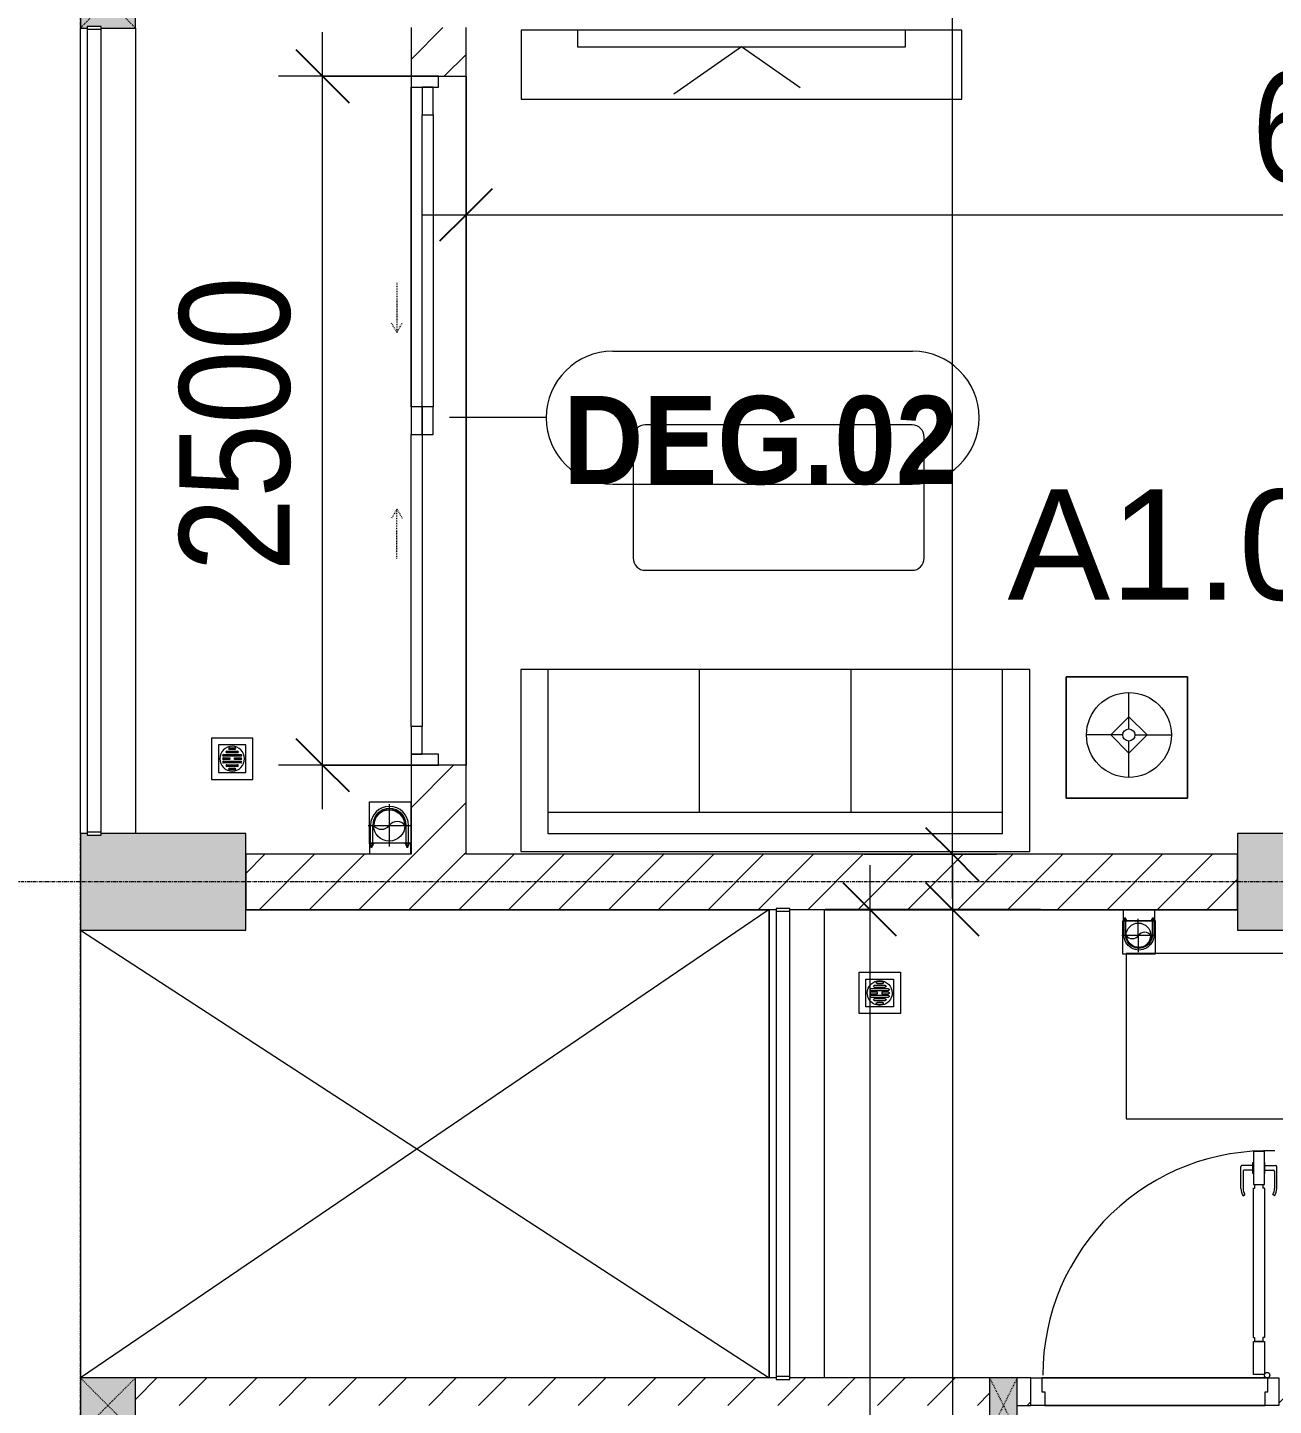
# Model space of a CAD drawing. Header units: millimetres. Extents: x 1591 to 239055, y -15958 to 83255.
# Drawn here: x 129341 to 133862, y 59837 to 64837 of the extents above; entities that cross this region are included whole.
import ezdxf

# ---------------------------------------------------------------- set-up
doc = ezdxf.new("R2010")
doc.units = ezdxf.units.MM
for name, pattern in [('Dash', [6, 3, -3]), ('Grid Line', [22.225, 12.7, -3.175, 3.175, -3.175]), ('IMPORT-CENTER _2_', [40.64, 25.4, -5.08, 5.08, -5.08])]:
    doc.linetypes.add(name, pattern=pattern)
for name, color, linetype, lineweight in [('0-1', 250, 'Continuous', 5), ('A-ANNO-DIMS', 211, 'Continuous', 9), ('A-ANNO-DIMS-160', 211, 'Continuous', 9), ('A-AREA-IDEN', 2, 'Continuous', 9), ('A-DETL-GENF-1', 9, 'Continuous', 9), ('A-DETL-THIN-1', 151, 'Continuous', 9), ('A-DOOR', 31, 'Continuous', 9), ('A-DOOR-1', 254, 'Continuous', 9), ('A-DOOR-2', 9, 'Continuous', 9), ('A-DOOR-FRAM', 31, 'Continuous', 9), ('A-DOOR-HDLN', 31, 'Dash', 9), ('A-DOOR-IDEN', 31, 'Continuous', 9), ('A-FLOR-1', 7, 'Continuous', 9), ('A-FLOR-2', 9, 'Continuous', 9), ('A-FLOR-HRAL', 11, 'Continuous', 9), ('A-FLOR-HRAL-1', 254, 'Continuous', 9), ('A-FLOR-HRAL-2', 9, 'Continuous', 9), ('A-WALL', 113, 'Continuous', 9), ('A-WALL-1', 253, 'Continuous', 18), ('A-WALL-2', 9, 'Continuous', 9), ('A-WALL-3', 113, 'Continuous', 18), ('A-WALL-PATT-1', 10, 'Continuous', 9), ('A-WALL-PATT-2', 111, 'Continuous', 9), ('G-IMPT', 8, 'Continuous', 9), ('G-IMPT-1', 254, 'Continuous', 9), ('G-IMPT-2', 8, 'IMPORT-CENTER _2_', 9), ('I-FURN', 30, 'Continuous', 9), ('I-FURN-1', 254, 'Continuous', 9), ('M-EQPM', 50, 'Continuous', 9), ('S-COLS', 52, 'Continuous', 9), ('S-COLS-1', 52, 'Continuous', 5), ('S-COLS-2', 250, 'Continuous', 18), ('S-COLS-3', 254, 'Continuous', 9), ('S-COLS-4', 253, 'Continuous', 18), ('S-COLS-5', 52, 'Continuous', 18), ('S-COLS-HDLN', 52, 'Dash', 9), ('S-COLS-HDLN-1', 9, 'Dash', 9), ('S-GRID-1', 1, 'Grid Line', 9)]:
    doc.layers.add(name, color=color, linetype=linetype, lineweight=lineweight)
doc.styles.add('Arial_13', font='arial_0.ttf', dxfattribs={"height": 400})
doc.styles.add('Arial_B_5', font='arialbd_0.ttf', dxfattribs={"width": 0.9, "height": 320})
doc.styles.add('UTM Avo', font='UTM Avo.ttf', dxfattribs={"width": 0.9, "height": 400})
doc.dimstyles.new('1_Dim_chi_tiet_2_5', dxfattribs={"dimscale": 304.8, "dimtxt": 399.720379, "dimasz": 0.629921, "dimexe": 0.524934, "dimexo": 0.0625, "dimgap": 0.052493, "dimtad": 1, "dimdec": 0, "dimrnd": 5, "dimzin": 0, "dimdsep": 46, "dimtxsty": 'UTM Avo', "dimblk1": 'OBLIQUE', "dimblk2": 'OBLIQUE', "dimsah": 1, "dimcen": 0.09, "dimdle": 0.524934, "dimazin": 0, "dimtfac": 1, "dimtdec": 4, "dimtix": 1, "dimtmove": 0, "dimatfit": 3, "dimfxl": 1.049869, "dimfxlon": 1, "dimtvp": 1, "dimtolj": 1, "dimtzin": 0, "dimarcsym": 2})
doc.dimstyles.new('1_Dim_chi_tiet_2_5_1', dxfattribs={"dimscale": 304.8, "dimtxt": 399.720379, "dimasz": 0.629921, "dimexe": 0.524934, "dimexo": 0.0625, "dimgap": 0.052493, "dimtad": 1, "dimdec": 0, "dimrnd": 5, "dimzin": 0, "dimdsep": 46, "dimtxsty": 'UTM Avo', "dimblk1": 'OBLIQUE', "dimblk2": 'OBLIQUE', "dimsah": 1, "dimcen": 0.09, "dimdle": 0.524934, "dimazin": 0, "dimtfac": 1, "dimtdec": 4, "dimtix": 1, "dimtmove": 0, "dimatfit": 3, "dimfxl": 1.049869, "dimfxlon": 1, "dimtvp": 1, "dimtolj": 1, "dimtzin": 0, "dimarcsym": 2})
pattern_1 = [(45, (0, 0), (-90.50967, 90.50967), [])]
pattern_2 = [(45, (95879.7, 0), (-90.50967, 90.50967), [])]

# ---------------------------------------------------------------- blocks, each defined once
blk = doc.blocks.new('NCV_TKTC_KET CAU_rvt-1-TKCS_MB TẦNG 6-8')
at = {"layer": 'S-COLS-1'}
for points in [[(33652.6, 61561.9), (34252.6, 61561.9), (34252.6, 61911.9), (33727.6, 61911.9), (33727.6, 61906.9), (33677.6, 61906.9), (33677.6, 61911.9), (33652.6, 61911.9), (33652.6, 61714.5)], [(37852.6, 61561.9), (38852.6, 61561.9), (38852.6, 61911.9), (37852.6, 61911.9), (37852.6, 61714.5)]]:
    blk.add_hatch(color=256, dxfattribs=at).paths.add_polyline_path(points)
at = {"layer": 'A-FLOR-1'}
for p, q in [((34252.6, 61635.3), (36152.6, 61635.3)), ((36152.5, 61635.3), (36152.5, 59936.9)), ((36352.6, 61635.3), (37852.6, 61635.3))]:
    blk.add_line(p, q, dxfattribs=at)
at = {"layer": 'S-COLS-2'}
for p, q in [((33677.6, 61911.9), (33652.6, 61911.9)), ((33652.6, 61911.9), (33652.6, 61561.9)), ((34252.6, 61911.9), (33727.6, 61911.9)), ((34252.6, 61561.9), (34252.6, 61911.9)), ((38852.6, 61911.9), (37852.6, 61911.9)), ((37852.6, 61911.9), (37852.6, 61561.9)), ((33652.6, 61561.9), (34252.6, 61561.9)), ((37852.6, 61561.9), (38852.6, 61561.9))]:
    blk.add_line(p, q, dxfattribs=at)
blk = doc.blocks.new('LOBBY_SOFA_1 - LOBBY_SOFA_1-901220-TKCS_MB TẦNG 6-8')
at = {"layer": 'I-FURN'}
for p, q in [((-2556, 0), (-2556, -660)), ((-708, 0), (-2556, 0)), ((-708, -660), (-708, 0)), ((-2457, -66), (-2457, -660)), ((-807, -66), (-2457, -66)), ((-807, -660), (-807, -66)), ((-807, -143), (-2457, -143)), ((-1907, -143), (-1907, -660)), ((-1357, -143), (-1357, -660)), ((-3128.2, -193.5), (-2688.2, -193.5)), ((-3128.2, -633.5), (-3128.2, -193.5)), ((-2688.2, -193.5), (-2688.2, -633.5)), ((-2915.4, -269), (-2915.4, -401)), ((-2915.4, -357), (-2981.4, -423)), ((-2849.4, -423), (-2915.4, -357)), ((-2937.4, -423), (-3069.4, -423)), ((-2981.4, -423), (-2915.4, -489)), ((-2915.4, -489), (-2849.4, -423)), ((-2915.4, -445), (-2915.4, -577)), ((-2893.4, -423), (-2761.4, -423)), ((-2688.2, -633.5), (-3128.2, -633.5)), ((-2556, -660), (-708, -660)), ((-1160.3, -1020.5), (-2128.3, -1020.5)), ((-2172.3, -1064.5), (-2172.3, -1504.5)), ((-1116.3, -1504.5), (-1116.3, -1064.5)), ((-2128.3, -1548.5), (-1160.3, -1548.5))]:
    blk.add_line(p, q, dxfattribs=at)
for radius in [154, 22]:
    blk.add_circle((-2915.4, -423), radius, dxfattribs=at)
for centre, start, end in [((-2128.3, -1064.5), 90, 180), ((-1160.3, -1064.5), 0, 90), ((-2128.3, -1504.5), 180, 270), ((-1160.3, -1504.5), 270, 0)]:
    blk.add_arc(centre, 44, start, end, dxfattribs=at)
at = {"layer": 'I-FURN-1'}
for p, q in [((-708, 0), (-2556, 0)), ((-2556, 0), (-2556, -660)), ((-708, -660), (-708, 0)), ((-2688.2, -193.5), (-3128.2, -193.5)), ((-3128.2, -193.5), (-3128.2, -633.5)), ((-2688.2, -633.5), (-2688.2, -193.5)), ((-3128.2, -633.5), (-2688.2, -633.5)), ((-2556, -660), (-708, -660)), ((-1160.3, -1020.5), (-2128.3, -1020.5)), ((-2172.3, -1064.5), (-2172.3, -1504.5)), ((-1116.3, -1504.5), (-1116.3, -1064.5)), ((-2128.3, -1548.5), (-1160.3, -1548.5))]:
    blk.add_line(p, q, dxfattribs=at)
for centre, start, end in [((-2128.3, -1064.5), 90, 180), ((-1160.3, -1064.5), 0, 90), ((-2128.3, -1504.5), 180, 270), ((-1160.3, -1504.5), 270, 0)]:
    blk.add_arc(centre, 44, start, end, dxfattribs=at)
blk = doc.blocks.new('RES_BAN AN - RES_BAN AN-901223-TKCS_MB TẦNG 6-8')
at = {"layer": 'I-FURN-1'}
for p, q in [((1600, 0), (0, 0)), ((0, 0), (0, -250)), ((1600, -250), (1600, 0)), ((0, -250), (1600, -250))]:
    blk.add_line(p, q, dxfattribs=at)
blk = doc.blocks.new('KE TIVI-2 - KE TIVI-2-885819-TKCS_MB TẦNG 6-8')
at = {"layer": 'I-FURN-1'}
for p, q in [((-595.6, 0), (-595.6, -60)), ((595.6, 0), (-595.6, 0)), ((595.6, -60), (595.6, 0)), ((-595.6, -60), (595.6, -60)), ((0, -60), (-245.7, -232.1)), ((213, -209.1), (0, -60))]:
    blk.add_line(p, q, dxfattribs=at)
blk = doc.blocks.new('MAY GIAT - MAY GIAT_dwg-348053-TKCS_MB TẦNG 6-8')
at = {"layer": 'G-IMPT-1', "flags": 128}
blk.add_lwpolyline([(5, 596.6), (5, 2.3), (605, 2.3), (605, 596.6)], close=True, dxfattribs=at)
blk = doc.blocks.new('MAY GIAT - MAY GIAT-348233-TKCS_MB TẦNG 6-8')
at = {"layer": 'I-FURN-1'}
for p, q in [((5, 596.6), (5, 2.3)), ((605, 596.6), (5, 596.6)), ((605, 2.3), (605, 596.6)), ((5, 2.3), (605, 2.3))]:
    blk.add_line(p, q, dxfattribs=at)
blk.add_blockref('MAY GIAT - MAY GIAT_dwg-348053-TKCS_MB TẦNG 6-8', (0, 0))
blk = doc.blocks.new('Railing - 50 x 10mm-901205-TKCS_MB TẦNG 6-8')
at = {"layer": 'A-FLOR-HRAL-2'}
for p, q in [((25, 5), (-25, 5)), ((-25, 5), (-25, -5)), ((25, -5), (25, 5)), ((-25, -5), (25, -5))]:
    blk.add_line(p, q, dxfattribs=at)
blk = doc.blocks.new('Railing - Railing-999711-TKCS_MB TẦNG 6-8')
at = {"layer": 'A-FLOR-HRAL-2'}
for p, q in [((13269.1, 52369.6), (13269.1, 50680.8)), ((13319.1, 50680.8), (13319.1, 52369.6))]:
    blk.add_line(p, q, dxfattribs=at)
for p in [(13294.1, 52374.6), (13294.1, 50675.8)]:
    blk.add_blockref('Railing - 50 x 10mm-901205-TKCS_MB TẦNG 6-8', p)
blk = doc.blocks.new('DOOR_CW_01 CANH MO-PANEL KINH - DIG_01-900x2200-CỬA NHÔM KÍNH-901215-TKCS_MB TẦNG 6-8')
at = {"layer": 'A-DETL-GENF-1'}
for p, q in [((-397, -182), (-397, -62)), ((-397, -62), (-357, -62)), ((-357, -62), (-357, -182)), ((-357, -182), (-397, -182)), ((-397, -196), (-391, -196)), ((-397, -738), (-397, -196)), ((-391, -196), (-391, -182)), ((-391, -182), (-363, -182)), ((-363, -182), (-363, -196)), ((-357, -196), (-363, -196)), ((-357, -196), (-357, -738)), ((-442, -737), (-442, -816.5)), ((-434, -799.5), (-434, -737)), ((-433.9, -711.2), (-427.3, -715.8)), ((-397, -738), (-391, -738)), ((-391, -752), (-391, -738)), ((-357, -738), (-363, -738)), ((-363, -738), (-363, -752)), ((-320.1, -711.2), (-326.7, -715.8)), ((-320, -799.5), (-320, -737)), ((-312, -737), (-312, -816.5)), ((-399, -792.2), (-399, -831.8)), ((-397, -792.2), (-399, -792.2)), ((-357, -752), (-397, -752)), ((-397, -752), (-397, -872)), ((-397, -792.2), (-397, -831.8)), ((-363, -752), (-391, -752)), ((-357, -872), (-357, -752)), ((-357, -792.2), (-357, -831.8)), ((-357, -792.2), (-355, -792.2)), ((-355, -792.2), (-355, -831.8)), ((-399, -820.5), (-438, -820.5)), ((-399, -803.5), (-430, -803.5)), ((-399, -831.8), (-397, -831.8)), ((-355, -831.8), (-357, -831.8)), ((-355, -803.5), (-324, -803.5)), ((-355, -820.5), (-316, -820.5)), ((-397, -872), (-357, -872))]:
    blk.add_line(p, q, dxfattribs=at)
blk.add_circle((-407, -60), 10, dxfattribs=at)
for centre, radius, start, end in [((-407, -60), 814, 268, 0), ((-397, -737), 45, 145, 180), ((-397, -737), 37, 145, 180), ((-357, -737), 37, 0, 35), ((-357, -737), 45, 360, 35), ((-430, -799.5), 4, 180, 270), ((-324, -799.5), 4, 270, 0), ((-438, -816.5), 4, 180, 270), ((-316, -816.5), 4, 270, 0)]:
    blk.add_arc(centre, radius, start, end, dxfattribs=at)
at = {"layer": 'A-DOOR-2'}
for p, q in [((-450, -50), (-450, 50)), ((-450, 50), (-400, 50)), ((400, 50), (450, 50)), ((450, 50), (450, -50)), ((-400, 50), (-400, 0)), ((400, 0), (400, 50)), ((-410, 0), (-410, -50)), ((-400, 0), (-410, 0)), ((410, 0), (400, 0)), ((410, -50), (410, 0)), ((-410, -50), (-450, -50)), ((-407, -50), (-382, -50)), ((450, -50), (410, -50))]:
    blk.add_line(p, q, dxfattribs=at)
blk = doc.blocks.new('G1_SOF - BO TRU - 100x200-745959-TKCS_MB TẦNG 6-8')
at = {"layer": 'S-COLS'}
blk.add_hatch(color=256, dxfattribs=at).paths.add_polyline_path([(-50, 100), (-50, -100), (50, -100), (50, 100)])
at = {"layer": 'S-COLS-4'}
for p, q in [((50, 100), (-50, 100)), ((-50, 100), (-50, -100)), ((50, -100), (50, 100)), ((-50, -100), (50, -100))]:
    blk.add_line(p, q, dxfattribs=at)
at = {"layer": 'S-COLS-HDLN-1'}
for p, q in [((50, 100), (-50, -100)), ((-50, 100), (50, -100))]:
    blk.add_line(p, q, dxfattribs=at)
blk = doc.blocks.new('NCV_TKTC_TANG 6 - 8_rvt-2-TKCS_MB TẦNG 6-8')
at = {"layer": 'A-WALL-PATT-1'}
h = blk.add_hatch(dxfattribs=at)
h.set_pattern_fill('FP_1', color=256, style=0, pattern_type=2)
h.set_pattern_definition(pattern_1)
h.paths.add_polyline_path([(36952.6, 59836.9), (36952.6, 59936.9), (36227.6, 59936.9), (36227.6, 59931.5), (36177.6, 59931.5), (36177.6, 59936.9), (33852.6, 59936.9), (33852.6, 59836.9), (36769.5, 59836.9)])
h = blk.add_hatch(dxfattribs=at)
h.set_pattern_fill('FP_1', color=256, style=0, pattern_type=2)
h.set_pattern_definition(pattern_1)
h.paths.add_polyline_path([(38052.6, 59836.9), (38052.6, 59936.9), (38002.6, 59936.9), (38002.6, 59836.9)])
h.paths.add_polyline_path([(37052.6, 59836.9), (37102.6, 59836.9), (37102.6, 59936.9), (37052.6, 59936.2)])
at = {"layer": 'A-FLOR-2'}
for p, q in [((35052.6, 64660.3), (35052.6, 62160.3)), ((35052.6, 62160.3), (35052.6, 64660.3)), ((34852.6, 64620.3), (34852.6, 63460.3)), ((37962.6, 59936.9), (37142.6, 59936.9)), ((37152.6, 59836.9), (37952.6, 59836.9))]:
    blk.add_line(p, q, dxfattribs=at)
at = {"layer": 'A-WALL-1'}
for p, q in [((36177.6, 59936.9), (33852.6, 59936.9)), ((36952.6, 59936.9), (36227.6, 59936.9)), ((37102.6, 59936.9), (37052.6, 59936.9)), ((37102.6, 59836.9), (37102.6, 59936.9)), ((37052.6, 59836.9), (37102.6, 59836.9))]:
    blk.add_line(p, q, dxfattribs=at)
at = {"layer": 'A-WALL-2'}
for p, q in [((36152.6, 59936.9), (36152.6, 61636.9)), ((36352.6, 61636.9), (36352.6, 59936.9)), ((37142.6, 59936.9), (37962.6, 59936.9)), ((37952.6, 59836.9), (37152.6, 59836.9))]:
    blk.add_line(p, q, dxfattribs=at)
at = {"layer": 'A-DOOR-1', "rotation": 180}
blk.add_blockref('DOOR_CW_01 CANH MO-PANEL KINH - DIG_01-900x2200-CỬA NHÔM KÍNH-901215-TKCS_MB TẦNG 6-8', (37552.6, 59886.9), dxfattribs=at)
at = {"layer": 'A-FLOR-HRAL-1'}
blk.add_blockref('Railing - Railing-999711-TKCS_MB TẦNG 6-8', (22908.5, 9260.7), dxfattribs=at)
at = {"layer": 'I-FURN-1'}
for name, p in [('RES_BAN AN - RES_BAN AN-901223-TKCS_MB TẦNG 6-8', (35252.2, 64826.9)), ('KE TIVI-2 - KE TIVI-2-885819-TKCS_MB TẦNG 6-8', (36052.2, 64826.9))]:
    blk.add_blockref(name, p, dxfattribs=at)
for name, p, rotation in [('LOBBY_SOFA_1 - LOBBY_SOFA_1-901220-TKCS_MB TẦNG 6-8', (34542.6, 61846.9), 180), ('MAY GIAT - MAY GIAT-348233-TKCS_MB TẦNG 6-8', (38044.8, 60871.5), 89.99999999999915)]:
    blk.add_blockref(name, p, dxfattribs=dict(at, rotation=rotation))
at = {"layer": 'S-COLS-3'}
blk.add_blockref('G1_SOF - BO TRU - 100x200-745959-TKCS_MB TẦNG 6-8', (37002.6, 59836.9), dxfattribs=at)
blk = doc.blocks.new('G1_SOF - BO TRU - 200x200-3056268-TKCS_MB TẦNG 6-8')
at = {"layer": 'S-COLS'}
blk.add_hatch(color=256, dxfattribs=at).paths.add_polyline_path([(100, -100), (100, 100), (-100, 100), (-100, -100)])
at = {"layer": 'S-COLS-5'}
for p, q in [((100, 100), (-100, 100)), ((-100, 100), (-100, -100)), ((100, -100), (100, 100)), ((-100, -100), (100, -100))]:
    blk.add_line(p, q, dxfattribs=at)
at = {"layer": 'S-COLS-HDLN'}
for p, q in [((100, 100), (-100, -100)), ((-100, 100), (100, -100))]:
    blk.add_line(p, q, dxfattribs=at)
blk = doc.blocks.new('G1_SOF - BO TRU - 200x200-V115-TKCS_MB TẦNG 6-8')
at = {"layer": 'S-COLS'}
blk.add_hatch(color=256, dxfattribs=at).paths.add_polyline_path([(-25, -100), (100, -100), (100, 100), (-100, 100), (-100, -100), (-75, -100), (-75, -94), (-25, -94)])
at = {"layer": 'S-COLS-5'}
for p, q in [((100, 100), (-100, 100)), ((-100, 100), (-100, -100)), ((100, -100), (100, 100)), ((-100, -100), (-75, -100)), ((-25, -100), (100, -100))]:
    blk.add_line(p, q, dxfattribs=at)
at = {"layer": 'S-COLS-HDLN'}
for p, q in [((100, 100), (-100, -100)), ((-100, 100), (100, -100))]:
    blk.add_line(p, q, dxfattribs=at)
blk = doc.blocks.new('TKTC_XREF_251221_MB TANG 2-7 - TKTC_XREF_260130_MB TANG 2-5_dwg_$cc-4746808-TKCS_MB TẦNG 6-8')
at = {"layer": 'G-IMPT-2'}
for p, q in [((0, -0.673), (0, 0.673)), ((-0.673, 0), (0.673, 0))]:
    blk.add_line(p, q, dxfattribs=at)
at = {"layer": 'M-EQPM'}
blk.add_circle((0, 0), 0.5, dxfattribs=at)
for centre, radius, start, end in [((0, 0), 0.5, 90, 270), ((0.188, 0.25), 0.313, 126.8699, 233.1301), ((-0.188, -0.25), 0.313, 306.8699, 53.1301)]:
    blk.add_arc(centre, radius, start, end, dxfattribs=at)
blk = doc.blocks.new('TKTC_XREF_251221_MB TANG 2-7 - TKTC_XREF_260130_MB TANG 2-5_dwg_CUM U_DN100-4746796-TKCS_MB TẦNG 6-8')
at = {"layer": 'G-IMPT'}
blk.add_hatch(color=256, dxfattribs=at).paths.add_polyline_path([(0, 61), (0, 57), (14.8, 55.1), (28.5, 49.4), (40.3, 40.3), (49.4, 28.5), (55.1, 14.8), (57, 0), (55.1, -14.8), (49.4, -28.5), (40.3, -40.3), (28.5, -49.4), (14.8, -55.1), (0, -57), (0, -61), (15.8, -58.9), (30.5, -52.8), (43.1, -43.1), (52.8, -30.5), (58.9, -15.8), (61, 0), (58.9, 15.8), (52.8, 30.5), (43.1, 43.1), (30.5, 52.8), (15.8, 58.9)])
for p, q in [((-79.1, 66.6), (-79.1, 63.4)), ((-76.6, 66.6), (-76.6, 63.4)), ((-74.6, 66.6), (-74.6, 63.4)), ((-72.7, 69.3), (-72.7, 60.7)), ((-66.9, 67.9), (-71.7, 67.9)), ((-66.9, 62.1), (-71.7, 62.1)), ((-65, 69), (0, 69)), ((-79.1, -63.4), (-79.1, -66.6)), ((-76.6, -63.4), (-76.6, -66.6)), ((-74.6, -63.4), (-74.6, -66.6)), ((-72.7, -60.7), (-72.7, -69.3)), ((-66.9, -62.1), (-71.7, -62.1)), ((-66.9, -67.9), (-71.7, -67.9)), ((-65, -69), (0, -69))]:
    blk.add_line(p, q, dxfattribs=at)
at = {"layer": 'G-IMPT', "flags": 128}
for points in [[(-72.7, 67.6), (-78.1, 67.6), (-78.1, 62.4), (-72.7, 62.4)], [(-71.7, 59.2), (-66.9, 59.2), (-66.9, 70.8), (-71.7, 70.8)], [(-66.9, 70.8), (-66.9, 72.7), (-65, 72.7), (-65, 57.3), (-66.9, 57.3), (-66.9, 59.2)], [(-65, 61), (0, 61), (0, 57)], [(-72.7, -62.4), (-78.1, -62.4), (-78.1, -67.6), (-72.7, -67.6)], [(-71.7, -70.8), (-66.9, -70.8), (-66.9, -59.2), (-71.7, -59.2)], [(-66.9, -59.2), (-66.9, -57.3), (-65, -57.3), (-65, -72.7), (-66.9, -72.7), (-66.9, -70.8)], [(-65, -61), (0, -61), (0, -57)]]:
    blk.add_lwpolyline(points, dxfattribs=at)
at = {"layer": 'G-IMPT'}
for centre, radius, start, end in [((-78.1, 66.6), 0.96, 90, 180), ((-78.1, 63.4), 0.96, 180, 270), ((-71.1, 69.3), 1.56, 112.6199, 247.3801), ((-67.9, 65), 4.8, 143.1301, 216.8699), ((-71.1, 60.7), 1.56, 112.6199, 247.3801), ((0, 0), 69, 270, 90), ((0, 0), 61, 270, 90), ((0, 0), 57, 270, 90), ((-78.1, -63.4), 0.96, 90, 180), ((-78.1, -66.6), 0.96, 180, 270), ((-71.1, -60.7), 1.56, 112.6199, 247.3801), ((-67.9, -65), 4.8, 143.1301, 216.8699), ((-71.1, -69.3), 1.56, 112.6199, 247.3801)]:
    blk.add_arc(centre, radius, start, end, dxfattribs=at)
blk = doc.blocks.new('TKTC_XREF_251221_MB TANG 2-7 - TKTC_XREF_260130_MB TANG 2-5_dwg_$cc-4746798-TKCS_MB TẦNG 6-8')
at = {"layer": 'G-IMPT-2'}
for p, q in [((0, -0.673), (0, 0.673)), ((-0.673, 0), (0.673, 0))]:
    blk.add_line(p, q, dxfattribs=at)
at = {"layer": 'M-EQPM'}
blk.add_circle((0, 0), 0.5, dxfattribs=at)
for centre, radius, start, end in [((0, 0), 0.5, 90, 270), ((0.188, 0.25), 0.313, 126.8699, 233.1301), ((-0.188, -0.25), 0.313, 306.8699, 53.1301)]:
    blk.add_arc(centre, radius, start, end, dxfattribs=at)
blk = doc.blocks.new('TKTC_XREF_251221_MB TANG 2-7 - TKTC_XREF_260130_MB TANG 2-5_dwg_CUM U_DN100-4746799-TKCS_MB TẦNG 6-8')
at = {"layer": 'G-IMPT'}
blk.add_hatch(color=256, dxfattribs=at).paths.add_polyline_path([(0, 61), (15.8, 58.9), (30.5, 52.8), (43.1, 43.1), (52.8, 30.5), (58.9, 15.8), (61, 0), (58.9, -15.8), (52.8, -30.5), (43.1, -43.1), (30.5, -52.8), (15.8, -58.9), (0, -61), (0, -57), (14.8, -55.1), (28.5, -49.4), (40.3, -40.3), (49.4, -28.5), (55.1, -14.8), (57, 0), (55.1, 14.8), (49.4, 28.5), (40.3, 40.3), (28.5, 49.4), (14.8, 55.1), (0, 57)])
for p, q in [((-79.1, 66.6), (-79.1, 63.4)), ((-76.6, 66.6), (-76.6, 63.4)), ((-74.6, 66.6), (-74.6, 63.4)), ((-72.7, 69.3), (-72.7, 60.7)), ((-66.9, 67.9), (-71.7, 67.9)), ((-65, 69), (0, 69)), ((-66.9, 62.1), (-71.7, 62.1)), ((-72.7, -60.7), (-72.7, -69.3)), ((-66.9, -62.1), (-71.7, -62.1)), ((-79.1, -63.4), (-79.1, -66.6)), ((-76.6, -63.4), (-76.6, -66.6)), ((-74.6, -63.4), (-74.6, -66.6)), ((-66.9, -67.9), (-71.7, -67.9)), ((-65, -69), (0, -69))]:
    blk.add_line(p, q, dxfattribs=at)
at = {"layer": 'G-IMPT', "flags": 128}
for points in [[(-72.7, 67.6), (-78.1, 67.6), (-78.1, 62.4), (-72.7, 62.4)], [(-71.7, 59.2), (-66.9, 59.2), (-66.9, 70.8), (-71.7, 70.8)], [(-66.9, 70.8), (-66.9, 72.7), (-65, 72.7), (-65, 57.3), (-66.9, 57.3), (-66.9, 59.2)], [(-65, 61), (0, 61), (0, 57)], [(-72.7, -62.4), (-78.1, -62.4), (-78.1, -67.6), (-72.7, -67.6)], [(-71.7, -70.8), (-66.9, -70.8), (-66.9, -59.2), (-71.7, -59.2)], [(-66.9, -59.2), (-66.9, -57.3), (-65, -57.3), (-65, -72.7), (-66.9, -72.7), (-66.9, -70.8)], [(-65, -61), (0, -61), (0, -57)]]:
    blk.add_lwpolyline(points, dxfattribs=at)
at = {"layer": 'G-IMPT'}
for centre, radius, start, end in [((-78.1, 66.6), 0.96, 90, 180), ((-78.1, 63.4), 0.96, 180, 270), ((-71.1, 69.3), 1.56, 112.61986, 247.38014), ((-67.9, 65), 4.8, 143.1301, 216.8699), ((0, 0), 69, 270, 90), ((-71.1, 60.7), 1.56, 112.61986, 247.38014), ((0, 0), 61, 270, 90), ((0, 0), 57, 270, 90), ((-78.1, -63.4), 0.96, 90, 180), ((-71.1, -60.7), 1.56, 112.61986, 247.38014), ((-67.9, -65), 4.8, 143.1301, 216.8699), ((-78.1, -66.6), 0.96, 180, 270), ((-71.1, -69.3), 1.56, 112.61986, 247.38014)]:
    blk.add_arc(centre, radius, start, end, dxfattribs=at)
blk = doc.blocks.new('TKTC_XREF_251221_MB TANG 2-7 - TKTC_XREF_260130_MB TANG 2-5_dwg_THU NUOC - THU NUOC-444531-TKCS_MB TẦNG 1-4746810-TKCS_MB TẦNG 6-8')
at = {"layer": 'G-IMPT'}
for p, q in [((-23.3, 10.8), (40.9, 10.8)), ((40.9, 4.8), (-23.3, 4.8)), ((-11, 23.3), (28.5, 23.3)), ((28.5, 17.3), (-11, 17.3)), ((-1.1, 35.6), (18.5, 35.6)), ((18.5, 29.6), (-1.1, 29.6)), ((-23.3, -13.6), (40.9, -13.6)), ((40.9, -19.6), (-23.3, -19.6)), ((-11, -26.1), (28.5, -26.1)), ((28.5, -32.1), (-11, -32.1)), ((-1.1, -38.5), (18.5, -38.5)), ((18.5, -44.5), (-1.1, -44.5))]:
    blk.add_line(p, q, dxfattribs=at)
at = {"layer": 'G-IMPT', "flags": 128}
for points in [[(83.7, -79.4), (83.7, 70.6), (-66.3, 70.6), (-66.3, -79.4)], [(58.7, -54.4), (58.7, 45.6), (-41.3, 45.6), (-41.3, -54.4)]]:
    blk.add_lwpolyline(points, close=True, dxfattribs=at)
for points in [[(-23.3, -1.2), (0.7, -1.2), (0.7, -7.2), (-23.3, -7.2)], [(40.9, -7.2), (16.7, -7.2), (16.7, -1.2), (40.9, -1.2)]]:
    blk.add_lwpolyline(points, dxfattribs=at)
at = {"layer": 'G-IMPT'}
for centre, radius, start, end in [((8.7, -4.4), 45, 360, 180), ((8.7, -4.4), 45, 360, 180), ((-23.3, 7.8), 3, 90, 270), ((-11, 20.3), 3, 90, 270), ((-1.1, 32.6), 3, 90, 270), ((18.5, 32.6), 3, 270, 90), ((28.5, 20.3), 3, 270, 90), ((40.9, 7.8), 3, 270, 90), ((8.7, -4.4), 45, 180, 360), ((8.7, -4.4), 45, 180, 360), ((-23.3, -4.2), 3, 90, 270), ((-23.3, -16.6), 3, 90, 270), ((-11, -29.1), 3, 90, 270), ((-1.1, -41.5), 3, 90, 270), ((18.5, -41.5), 3, 270, 90), ((28.5, -29.1), 3, 270, 90), ((40.9, -4.2), 3, 270, 90), ((40.9, -16.6), 3, 270, 90)]:
    blk.add_arc(centre, radius, start, end, dxfattribs=at)
blk = doc.blocks.new('TKTC_XREF_251221_MB TANG 2-7 - TKTC_XREF_260130_MB TANG 2-5_dwg_THU NUOC - THU NUOC-444531-TKCS_MB TẦNG 1-4746804-TKCS_MB TẦNG 6-8')
at = {"layer": 'G-IMPT'}
for p, q in [((-23.3, 10.8), (40.9, 10.8)), ((40.9, 4.8), (-23.3, 4.8)), ((-11, 23.3), (28.5, 23.3)), ((28.5, 17.3), (-11, 17.3)), ((-1.1, 35.6), (18.5, 35.6)), ((18.5, 29.6), (-1.1, 29.6)), ((-23.3, -13.6), (40.9, -13.6)), ((40.9, -19.6), (-23.3, -19.6)), ((-11, -26.1), (28.5, -26.1)), ((28.5, -32.1), (-11, -32.1)), ((-1.1, -38.5), (18.5, -38.5)), ((18.5, -44.5), (-1.1, -44.5))]:
    blk.add_line(p, q, dxfattribs=at)
at = {"layer": 'G-IMPT', "flags": 128}
for points in [[(83.7, -79.4), (83.7, 70.6), (-66.3, 70.6), (-66.3, -79.4)], [(58.7, -54.4), (58.7, 45.6), (-41.3, 45.6), (-41.3, -54.4)]]:
    blk.add_lwpolyline(points, close=True, dxfattribs=at)
for points in [[(-23.3, -1.2), (0.7, -1.2), (0.7, -7.2), (-23.3, -7.2)], [(40.9, -7.2), (16.7, -7.2), (16.7, -1.2), (40.9, -1.2)]]:
    blk.add_lwpolyline(points, dxfattribs=at)
at = {"layer": 'G-IMPT'}
for centre, radius, start, end in [((8.7, -4.4), 45, 360, 180), ((8.7, -4.4), 45, 360, 180), ((-23.3, 7.8), 3, 90, 270), ((-11, 20.3), 3, 90, 270), ((-1.1, 32.6), 3, 90, 270), ((18.5, 32.6), 3, 270, 90), ((28.5, 20.3), 3, 270, 90), ((40.9, 7.8), 3, 270, 90), ((8.7, -4.4), 45, 180, 360), ((8.7, -4.4), 45, 180, 360), ((-23.3, -4.2), 3, 90, 270), ((-23.3, -16.6), 3, 90, 270), ((-11, -29.1), 3, 90, 270), ((-1.1, -41.5), 3, 90, 270), ((18.5, -41.5), 3, 270, 90), ((28.5, -29.1), 3, 270, 90), ((40.9, -4.2), 3, 270, 90), ((40.9, -16.6), 3, 270, 90)]:
    blk.add_arc(centre, radius, start, end, dxfattribs=at)
blk = doc.blocks.new('TKTC_XREF_251221_MB TANG 2-7 - TKTC_XREF_251221_MB TANG 2-7-2039446-TKCS_MB TẦNG 6-8')
at = {"layer": 'M-EQPM'}
for p, q in [((1049.5, 44789.8), (1199.8, 44789.8)), ((1049.5, 44640.1), (1049.5, 44789.8)), ((1199.8, 44789.8), (1199.8, 44640.1)), ((1049.2, 44640), (1049.5, 44600)), ((1199.7, 44640), (1049.2, 44640)), ((1199.8, 44640.1), (1049.5, 44640.1)), ((1199.9, 44600), (1199.7, 44640)), ((3782.4, 44358.4), (3782.4, 44238.4)), ((3784.2, 44398.4), (3784.2, 44358.4)), ((3900, 44398.4), (3784.2, 44398.4)), ((3784.2, 44358.4), (3900, 44358.4)), ((3902, 44358.4), (3784.2, 44358.4)), ((3900, 44358.4), (3900, 44398.4)), ((3902, 44238.4), (3902, 44358.4)), ((0, 44325), (0, 42700)), ((3782.4, 44238.4), (3902, 44238.4))]:
    blk.add_line(p, q, dxfattribs=at)
blk.add_blockref('TKTC_XREF_251221_MB TANG 2-7 - TKTC_XREF_260130_MB TANG 2-5_dwg_THU NUOC - THU NUOC-444531-TKCS_MB TẦNG 1-4746804-TKCS_MB TẦNG 6-8', (542.3, 44951.2))
for name, p, xscale, yscale, zscale, rotation in [('TKTC_XREF_251221_MB TANG 2-7 - TKTC_XREF_260130_MB TANG 2-5_dwg_$cc-4746808-TKCS_MB TẦNG 6-8', (1121, 44705), 113.7150000000073, 113.7150000000073, 113.7150000000073, 269.9990086637467), ('TKTC_XREF_251221_MB TANG 2-7 - TKTC_XREF_260130_MB TANG 2-5_dwg_CUM U_DN100-4746796-TKCS_MB TẦNG 6-8', (1121.9, 44705), 0.9975000000000007, 0.9975000000000007, 0.9975000000000007, 90.00099133829464), ('TKTC_XREF_251221_MB TANG 2-7 - TKTC_XREF_260130_MB TANG 2-5_dwg_$cc-4746798-TKCS_MB TẦNG 6-8', (3840, 44305.5), 90.00000000005122, 90.00000000005122, 90.00000000005122, 90.37402677993775)]:
    blk.add_blockref(name, p, dxfattribs=dict(xscale=xscale, yscale=yscale, zscale=zscale, rotation=rotation))
at = {"extrusion": (0, 0, -1), "xscale": 0.7894736842105242, "yscale": 0.7894736842105242, "zscale": -0.7894736842105242, "rotation": 269.9999999984439}
blk.add_blockref('TKTC_XREF_251221_MB TANG 2-7 - TKTC_XREF_260130_MB TANG 2-5_dwg_CUM U_DN100-4746799-TKCS_MB TẦNG 6-8', (-3841.8, 44307.1), dxfattribs=at)
at = {"extrusion": (0, 0, -1), "zscale": -1, "rotation": 180}
blk.add_blockref('TKTC_XREF_251221_MB TANG 2-7 - TKTC_XREF_260130_MB TANG 2-5_dwg_THU NUOC - THU NUOC-444531-TKCS_MB TẦNG 1-4746810-TKCS_MB TẦNG 6-8', (-2892.4, 44092.3), dxfattribs=at)
blk = doc.blocks.new('Railing - 50 x 10mm-1251311-TKCS_MB TẦNG 6-8')
at = {"layer": 'A-FLOR-HRAL'}
for p, q in [((25, 5), (-25, 5)), ((-25, 5), (-25, -5)), ((25, -5), (25, 5)), ((-25, -5), (25, -5))]:
    blk.add_line(p, q, dxfattribs=at)
blk = doc.blocks.new('Railing - Railing-3828327-TKCS_MB TẦNG 6-8')
at = {"layer": 'A-FLOR-HRAL'}
for p, q in [((33677.6, 64831.3), (33677.6, 61916.9)), ((33727.6, 61916.9), (33727.6, 64831.3))]:
    blk.add_line(p, q, dxfattribs=at)
for p in [(33702.6, 64836.3), (33702.6, 61911.9)]:
    blk.add_blockref('Railing - 50 x 10mm-1251311-TKCS_MB TẦNG 6-8', p)
blk = doc.blocks.new('DEG_02-DEG_03 - DEG_02-2500x2400mm-CỬA ĐI 02 CÁNH TRƯỢT-625766-TKCS_MB TẦNG 6-8')
at = {"layer": 'A-DOOR'}
for p, q in [((-1110, 100), (-1210, 100)), ((-1210, 100), (-1210, 60)), ((-1110, 60), (-1110, 100)), ((-1110, 100), (-50, 100)), ((50, 100), (-50, 100)), ((-50, 100), (-50, 60)), ((50, 60), (50, 100)), ((-1210, 60), (-1110, 60)), ((-50, 60), (-1110, 60)), ((50, 60), (-50, 60)), ((-50, 60), (-50, 20)), ((-50, 60), (50, 60)), ((50, 20), (50, 60)), ((50, 60), (1110, 60)), ((1210, 60), (1110, 60)), ((1110, 60), (1110, 20)), ((1210, 20), (1210, 60)), ((-50, 20), (50, 20)), ((1110, 20), (50, 20)), ((1110, 20), (1210, 20))]:
    blk.add_line(p, q, dxfattribs=at)
at = {"layer": 'A-DOOR-FRAM'}
for p, q in [((-1210, 100), (-1250, 100)), ((-1250, 100), (-1250, 0)), ((-1210, 0), (-1210, 100)), ((1250, 100), (1210, 100)), ((1210, 100), (1210, 0)), ((1250, 0), (1250, 100)), ((-1250, 0), (-1210, 0)), ((1210, 0), (1250, 0))]:
    blk.add_line(p, q, dxfattribs=at)
at = {"layer": 'A-DOOR-HDLN'}
for p, q in [((-500.4, 151.1), (-320.4, 151.1)), ((-320.4, 151.1), (-355, 171.1)), ((-320.4, 151.1), (-355, 131.1)), ((320.4, 151.1), (355, 171.1)), ((320.4, 151.1), (355, 131.1)), ((500.4, 151.1), (320.4, 151.1))]:
    blk.add_line(p, q, dxfattribs=at)
blk = doc.blocks.new('DIMBLOCK91-TKCS_MB TẦNG 6-8')
at = {"layer": 'A-ANNO-DIMS-160'}
for p, q in [((132397.1, 61796.9), (132397.1, 53476.9)), ((132717.1, 61636.9), (132237.1, 61636.9)), ((132397.1, 61636.9), (132717.1, 61636.9)), ((132717.1, 53636.9), (132237.1, 53636.9)), ((132397.1, 53636.9), (132717.1, 53636.9))]:
    blk.add_line(p, q, dxfattribs=at)
at = {"layer": 'A-ANNO-DIMS-160', "lineweight": 25}
for p, q in [((132397.1, 61636.9), (132301.1, 61732.9)), ((132397.1, 61636.9), (132493.1, 61540.9)), ((132397.1, 53636.9), (132301.1, 53732.9)), ((132397.1, 53636.9), (132493.1, 53540.9))]:
    blk.add_line(p, q, dxfattribs=at)
at = {"layer": 'A-ANNO-DIMS-160', "color": 0, "insert": (131877.4, 57089.2), "char_height": 400, "width": 1314.636, "attachment_point": 1, "rotation": 90, "line_spacing_factor": 1.110334, "style": 'UTM Avo'}
blk.add_mtext('8000', dxfattribs=at)
blk = doc.blocks.new('_Oblique')
at = {"color": 0, "linetype": 'ByBlock', "lineweight": -2}
blk.add_line((-0.5, -0.5), (0.5, 0.5), dxfattribs=at)
blk = doc.blocks.new('DIMBLOCK93-TKCS_MB TẦNG 6-8')
at = {"layer": 'A-ANNO-DIMS-160'}
for p, q in [((130932.3, 64477.2), (130932.3, 63997.2)), ((130932.3, 64157.2), (130932.3, 64477.2)), ((137732.3, 64477.2), (137732.3, 63997.2)), ((137732.3, 64157.2), (137732.3, 64477.2)), ((130772.3, 64157.2), (137892.3, 64157.2))]:
    blk.add_line(p, q, dxfattribs=at)
at = {"layer": 'A-ANNO-DIMS-160', "lineweight": 25}
for p, q in [((130932.3, 64157.2), (131028.3, 64253.2)), ((137732.3, 64157.2), (137828.3, 64253.2)), ((130932.3, 64157.2), (130836.3, 64061.2)), ((137732.3, 64157.2), (137636.3, 64061.2))]:
    blk.add_line(p, q, dxfattribs=at)
at = {"layer": 'A-ANNO-DIMS-160', "color": 0, "insert": (133784.5, 64676.9), "char_height": 400, "width": 1314.636, "attachment_point": 1, "line_spacing_factor": 1.110334, "style": 'UTM Avo'}
blk.add_mtext('6800', dxfattribs=at)
blk = doc.blocks.new('DIMBLOCK94-TKCS_MB TẦNG 6-8')
at = {"layer": 'A-ANNO-DIMS-160'}
for p, q in [((132697, 61676.9), (132697, 69996.9)), ((132377, 69836.9), (132857, 69836.9)), ((132697, 69836.9), (132377, 69836.9)), ((132377, 61836.9), (132857, 61836.9)), ((132697, 61836.9), (132377, 61836.9))]:
    blk.add_line(p, q, dxfattribs=at)
at = {"layer": 'A-ANNO-DIMS-160', "lineweight": 25}
for p, q in [((132697, 69836.9), (132601, 69932.9)), ((132697, 69836.9), (132793, 69740.9)), ((132697, 61836.9), (132601, 61932.9)), ((132697, 61836.9), (132793, 61740.9))]:
    blk.add_line(p, q, dxfattribs=at)
at = {"layer": 'A-ANNO-DIMS-160', "color": 0, "insert": (132177.4, 65289.2), "char_height": 400, "width": 1314.636, "attachment_point": 1, "rotation": 90, "line_spacing_factor": 1.110334, "style": 'UTM Avo'}
blk.add_mtext('8000', dxfattribs=at)
blk = doc.blocks.new('DIMBLOCK245-TKCS_MB TẦNG 6-8')
at = {"layer": 'A-ANNO-DIMS-160'}
for p, q in [((130411.4, 62000.3), (130411.4, 64820.3)), ((130731.4, 64660.3), (130251.4, 64660.3)), ((130411.4, 64660.3), (130731.4, 64660.3)), ((130731.4, 62160.3), (130251.4, 62160.3)), ((130411.4, 62160.3), (130731.4, 62160.3))]:
    blk.add_line(p, q, dxfattribs=at)
at = {"layer": 'A-ANNO-DIMS-160', "lineweight": 25}
for p, q in [((130411.4, 64660.3), (130315.4, 64756.3)), ((130411.4, 64660.3), (130507.4, 64564.3)), ((130411.4, 62160.3), (130315.4, 62256.3)), ((130411.4, 62160.3), (130507.4, 62064.3))]:
    blk.add_line(p, q, dxfattribs=at)
at = {"layer": 'A-ANNO-DIMS-160', "color": 0, "insert": (129891.8, 62862.5), "char_height": 400, "width": 1314.636, "attachment_point": 1, "rotation": 90, "line_spacing_factor": 1.110334, "style": 'UTM Avo'}
blk.add_mtext('2500', dxfattribs=at)
blk = doc.blocks.new('STN_Door Tag - STN_Door Tag-1788670-TKCS_MB TẦNG 6-8')
at = {"layer": 'A-DOOR-IDEN'}
for p, q in [((-3.37, 1.495), (3.431, 1.495)), ((-3.37, -1.524), (3.431, -1.524))]:
    blk.add_line(p, q, dxfattribs=at)
for centre, start, end in [((-3.37, -0.015), 90, 270), ((3.431, -0.015), 270, 90)]:
    blk.add_arc(centre, 1.509, start, end, dxfattribs=at)
blk = doc.blocks.new('DIMBLOCK317-TKCS_MB TẦNG 6-8')
at = {"layer": 'A-ANNO-DIMS-160'}
for p, q in [((132697, 61796.9), (132697, 53476.9)), ((133017, 61636.9), (132537, 61636.9)), ((132697, 61636.9), (133017, 61636.9)), ((133017, 53636.9), (132537, 53636.9)), ((132697, 53636.9), (133017, 53636.9))]:
    blk.add_line(p, q, dxfattribs=at)
at = {"layer": 'A-ANNO-DIMS-160', "lineweight": 25}
for p, q in [((132697, 61636.9), (132601, 61732.9)), ((132697, 61636.9), (132793, 61540.9)), ((132697, 53636.9), (132601, 53732.9)), ((132697, 53636.9), (132793, 53540.9))]:
    blk.add_line(p, q, dxfattribs=at)
at = {"layer": 'A-ANNO-DIMS-160', "color": 0, "insert": (132177.4, 57089.2), "char_height": 400, "width": 1314.636, "attachment_point": 1, "rotation": 90, "line_spacing_factor": 1.110334, "style": 'UTM Avo'}
blk.add_mtext('8000', dxfattribs=at)

msp = doc.modelspace()

# ---------------------------------------------------------------- hatches: boundary and pattern name
at = {"layer": 'A-WALL-PATT-2'}
h = msp.add_hatch(dxfattribs=at)
h.set_pattern_fill('FP_1', color=256, style=0, pattern_type=2)
h.set_pattern_definition(pattern_2)
h.paths.add_polyline_path([(130732.3, 61836.9), (130932.3, 61836.9), (130932.3, 62160.3), (130732.3, 62160.3)])
h.paths.add_polyline_path([(130932.3, 64660.3), (130932.3, 64836.9), (130732.3, 64836.9), (130732.3, 64660.3)])
h = msp.add_hatch(dxfattribs=at)
h.set_pattern_fill('FP_1', color=256, style=0, pattern_type=2)
h.set_pattern_definition(pattern_2)
h.paths.add_polyline_path([(133732.3, 61636.9), (133732.3, 61836.9), (130132.3, 61836.9), (130132.3, 61636.9), (132057.3, 61636.9), (132057.3, 61640.3), (132107.3, 61640.3), (132107.3, 61636.9), (132649.2, 61636.9)])

# ---------------------------------------------------------------- linework, layer by layer
at = {"layer": 'A-DETL-THIN-1'}
for p, q in [((132032.3, 61636.9), (129532.3, 59936.9)), ((129532.3, 61561.6), (132032.3, 59936.9))]:
    msp.add_line(p, q, dxfattribs=at)
at = {"layer": 'A-DOOR-IDEN'}
msp.add_line((130871.8, 63422.6), (131223, 63422.6), dxfattribs=at)
at = {"layer": 'A-WALL'}
for p, q in [((129532.3, 61911.9), (129532.3, 64835.3)), ((129732.3, 64835.3), (129732.3, 61911.9)), ((130932.3, 64660.3), (130932.3, 62160.3)), ((130732.3, 63460.3), (130732.3, 64620.3))]:
    msp.add_line(p, q, dxfattribs=at)
at = {"layer": 'A-WALL-3'}
for p, q in [((130732.3, 64836.9), (130732.3, 64660.3)), ((130932.3, 64660.3), (130932.3, 64836.9)), ((130732.3, 64660.3), (130932.3, 64660.3)), ((130932.3, 62160.3), (130732.3, 62160.3)), ((130732.3, 62160.3), (130732.3, 61836.9)), ((130932.3, 61836.9), (130932.3, 62160.3)), ((130732.3, 61836.9), (130132.3, 61836.9)), ((130132.3, 61836.9), (130132.3, 61636.9)), ((133732.3, 61836.9), (130932.3, 61836.9)), ((133732.3, 61636.9), (133732.3, 61836.9)), ((130132.3, 61636.9), (132057.3, 61636.9)), ((132107.3, 61636.9), (133732.3, 61636.9))]:
    msp.add_line(p, q, dxfattribs=at)
at = {"layer": 'S-GRID-1'}
for p, q in [((129532.3, 19149.4), (129532.3, 77012.5)), ((130306.5, 61736.9), (126306.5, 61736.9)), ((223800.6, 61736.9), (130306.5, 61736.9))]:
    msp.add_line(p, q, dxfattribs=at)

# ---------------------------------------------------------------- block references
at = {"layer": '0-1'}
for name in ['NCV_TKTC_KET CAU_rvt-1-TKCS_MB TẦNG 6-8', 'NCV_TKTC_TANG 6 - 8_rvt-2-TKCS_MB TẦNG 6-8']:
    msp.add_blockref(name, (95879.7, 0), dxfattribs=at)
at = {"layer": 'A-DOOR', "rotation": 89.9999999999999}
msp.add_blockref('DEG_02-DEG_03 - DEG_02-2500x2400mm-CỬA ĐI 02 CÁNH TRƯỢT-625766-TKCS_MB TẦNG 6-8', (130832.3, 63410.3), dxfattribs=at)
at = {"layer": 'A-DOOR-IDEN', "xscale": 159.9999999999999, "yscale": 159.9999999999999, "zscale": 159.9999999999999}
msp.add_blockref('STN_Door Tag - STN_Door Tag-1788670-TKCS_MB TẦNG 6-8', (132003.7, 63423.3), dxfattribs=at)
at = {"layer": 'A-FLOR-HRAL'}
msp.add_blockref('Railing - Railing-3828327-TKCS_MB TẦNG 6-8', (95879.7, 0), dxfattribs=at)
at = {"layer": 'M-EQPM'}
msp.add_blockref('TKTC_XREF_251221_MB TANG 2-7 - TKTC_XREF_251221_MB TANG 2-7-2039446-TKCS_MB TẦNG 6-8', (129532.3, 17236.9), dxfattribs=at)
at = {"layer": 'S-COLS'}
for name, p in [('G1_SOF - BO TRU - 200x200-V115-TKCS_MB TẦNG 6-8', (129632.3, 64935.3)), ('G1_SOF - BO TRU - 200x200-3056268-TKCS_MB TẦNG 6-8', (129632.3, 59836.9))]:
    msp.add_blockref(name, p, dxfattribs=at)

# ---------------------------------------------------------------- texts
at = {"layer": 'A-AREA-IDEN', "insert": (134015.4, 62755.1), "char_height": 400, "width": 2233.6, "attachment_point": 8, "line_spacing_factor": 0.936439, "style": 'Arial_13'}
msp.add_mtext('\\pt8,16,24,32,40,48,56,64,72,80,88,96,104,112,120,128,136,144,152,160,168,176,184,192,200,208,216,224,232,240,248,256;A1.08.07', dxfattribs=at)
at = {"layer": 'A-DOOR-IDEN', "insert": (132000.5, 63337.9), "char_height": 320, "width": 1467.36, "attachment_point": 5, "line_spacing_factor": 0.936439, "style": 'Arial_B_5'}
msp.add_mtext('\\pt7.2,14.4,21.6,28.8,36,43.2,50.4,57.6,64.8,72,79.2,86.4,93.6,100.8,108,115.2,122.4,129.6,136.8,144,151.2,158.4,165.6,172.8,180,187.2,194.4,201.6,208.8,216,223.2,230.4;DEG.02', dxfattribs=at)

# ---------------------------------------------------------------- dimensions: what is measured, and where the dimension line sits
at = {"layer": 'A-ANNO-DIMS'}
for base, p1, p2, dimstyle, override, picture, middle in [((132697, 69836.9), (132377, 61836.9), (132377, 69836.9), '1_Dim_chi_tiet_2_5', {"dimpost": '<>', "dimfxl": 8000}, 'DIMBLOCK94-TKCS_MB TẦNG 6-8', (132474, 65836.9)), ((130411.4, 64660.3), (130731.4, 62160.3), (130731.4, 64660.3), '1_Dim_chi_tiet_2_5', {"dimpost": '<>', "dimfxl": 2500}, 'DIMBLOCK245-TKCS_MB TẦNG 6-8', (130188.5, 63410.3)), ((132397.1, 53636.9), (132717.1, 61636.9), (132717.1, 53636.9), '1_Dim_chi_tiet_2_5', {"dimpost": '<>', "dimfxl": 8000}, 'DIMBLOCK91-TKCS_MB TẦNG 6-8', (132174.1, 57636.9)), ((132697, 53636.9), (133017, 61636.9), (133017, 53636.9), '1_Dim_chi_tiet_2_5_1', {"dimpost": '<>', "dimfxl": 8000}, 'DIMBLOCK317-TKCS_MB TẦNG 6-8', (132474, 57636.9))]:
    dim = msp.add_linear_dim(base=base, p1=p1, p2=p2, angle=90, dimstyle=dimstyle, override=override, dxfattribs=at)
    dim.commit()
    dim.dimension.update_dxf_attribs({"geometry": picture, "text_midpoint": middle})
dim = msp.add_linear_dim(base=(137732.3, 64157.2), p1=(130932.3, 64477.2), p2=(137732.3, 64477.2), dimstyle='1_Dim_chi_tiet_2_5', override={"dimpost": '<>', "dimfxl": 6800.071331}, dxfattribs=at)
dim.commit()
dim.dimension.update_dxf_attribs({"geometry": 'DIMBLOCK93-TKCS_MB TẦNG 6-8', "text_midpoint": (134332.3, 64380.2)})

doc.saveas('drawing.dxf')
